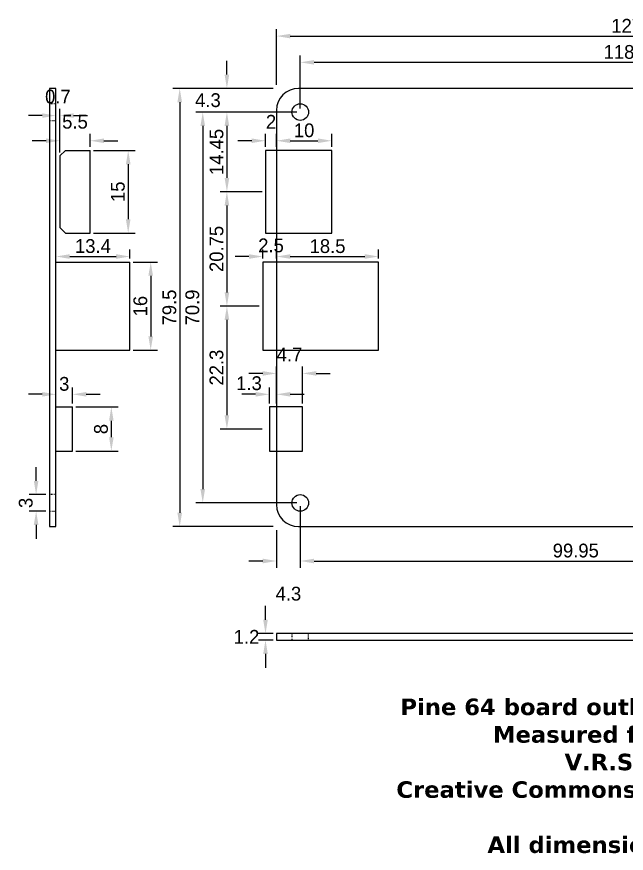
# Model space of a CAD drawing. Header units: millimetres. Extents: x -47 to 174, y -62 to 93.
# Drawn here: x -47.1 to 63.4, y -59.3 to 92.5 of the extents above; entities that cross this region are included whole.
import ezdxf

# ---------------------------------------------------------------- set-up
doc = ezdxf.new("R2010")
doc.units = ezdxf.units.MM
doc.linetypes.add('ACAD_ISO07W100', pattern=[3, 0, -3])
doc.layers.get('0').update_dxf_attribs({"color": 178, "true_color": 0x000000})
doc.layers.add('connectors', color=1, linetype='Continuous', true_color=0xff0000)
doc.layers.add('dimensions', color=3, linetype='Continuous', true_color=0x00ff00)
doc.styles.add('QCADDimTextStyle', font='txt')
doc.styles.add('textstyle11', font='')
doc.styles.get('textstyle11').set_extended_font_data('DejaVu Sans', bold=True)
doc.dimstyles.new('QCADDimStyle', dxfattribs={"dimtxt": 2.5, "dimasz": 2.5, "dimexe": 1.25, "dimexo": 0.625, "dimtad": 1, "dimtoh": 1, "dimdec": 4, "dimzin": 0, "dimdsep": 46, "dimtxsty": 'QCADDimTextStyle', "dimcen": 0.09, "dimadec": 0, "dimazin": 0, "dimtfac": 1, "dimtdec": 4, "dimtofl": 0, "dimtmove": 0, "dimatfit": 3, "dimfxl": 1, "dimtolj": 1, "dimtzin": 0, "dimarcsym": 0})

# ---------------------------------------------------------------- blocks, each defined once
blk = doc.blocks.new('*D1')
at = {"layer": 'Defpoints', "color": 0}
for p in [(0, 79.5), (0, 0), (-17.56, 0)]:
    blk.add_point(p, dxfattribs=at)
at = {"layer": 'dimensions', "color": 0, "lineweight": -2}
for p, q in [((-0.63, 79.5), (-18.81, 79.5)), ((-17.56, 77), (-17.56, 2.5)), ((-0.63, 0), (-18.81, 0))]:
    blk.add_line(p, q, dxfattribs=at)
at = {"layer": 'dimensions', "color": 0}
for points in [[(-17.14, 77), (-17.98, 77), (-17.56, 79.5)], [(-17.98, 2.5), (-17.14, 2.5), (-17.56, 0)]]:
    blk.add_solid(points, dxfattribs=at)
at = {"layer": 'dimensions', "color": 0, "insert": (-19.43, 39.75), "char_height": 2.5, "attachment_point": 5, "rotation": 90, "style": 'QCADDimTextStyle'}
blk.add_mtext('\\A1;79.5', dxfattribs=at)
blk = doc.blocks.new('*D2')
at = {"layer": 'Defpoints', "color": 0}
for p in [(127, 88.99), (0, 79.5), (127, 79.5)]:
    blk.add_point(p, dxfattribs=at)
at = {"layer": 'dimensions', "color": 0, "lineweight": -2}
for p, q in [((0, 80.12), (0, 90.24)), ((127, 80.12), (127, 90.24)), ((2.5, 88.99), (124.5, 88.99))]:
    blk.add_line(p, q, dxfattribs=at)
at = {"layer": 'dimensions', "color": 0}
for points in [[(2.5, 89.4), (2.5, 88.57), (0, 88.99)], [(124.5, 88.57), (124.5, 89.4), (127, 88.99)]]:
    blk.add_solid(points, dxfattribs=at)
at = {"layer": 'dimensions', "color": 0, "insert": (63.5, 90.86), "char_height": 2.5, "attachment_point": 5, "style": 'QCADDimTextStyle'}
blk.add_mtext('\\A1;127', dxfattribs=at)
blk = doc.blocks.new('*D7')
at = {"layer": 'Defpoints', "color": 0}
for p in [(4.3, 4.3), (0, 0), (4.3, -6.24)]:
    blk.add_point(p, dxfattribs=at)
at = {"layer": 'dimensions', "color": 0, "lineweight": -2}
for p, q in [((4.3, 3.68), (4.3, -7.49)), ((0, -0.62), (0, -7.49)), ((-2.5, -6.24), (-5, -6.24)), ((6.8, -6.24), (9.3, -6.24))]:
    blk.add_line(p, q, dxfattribs=at)
at = {"layer": 'dimensions', "color": 0}
for points in [[(-2.5, -6.66), (-2.5, -5.82), (0, -6.24)], [(6.8, -5.82), (6.8, -6.66), (4.3, -6.24)]]:
    blk.add_solid(points, dxfattribs=at)
at = {"layer": 'dimensions', "color": 0, "insert": (2.15, -12.18), "char_height": 2.5, "attachment_point": 5, "style": 'QCADDimTextStyle'}
blk.add_mtext('\\A1;4.3', dxfattribs=at)
blk = doc.blocks.new('*D8')
at = {"layer": 'Defpoints', "color": 0}
for p in [(4.3, 4.3), (104.25, 0), (104.25, -6.24)]:
    blk.add_point(p, dxfattribs=at)
at = {"layer": 'dimensions', "color": 0, "lineweight": -2}
for p, q in [((4.3, 3.68), (4.3, -7.49)), ((104.25, -0.63), (104.25, -7.49)), ((6.8, -6.24), (101.75, -6.24))]:
    blk.add_line(p, q, dxfattribs=at)
at = {"layer": 'dimensions', "color": 0}
for points in [[(6.8, -5.82), (6.8, -6.66), (4.3, -6.24)], [(101.75, -6.66), (101.75, -5.82), (104.25, -6.24)]]:
    blk.add_solid(points, dxfattribs=at)
at = {"layer": 'dimensions', "color": 0, "insert": (54.27, -4.36), "char_height": 2.5, "attachment_point": 5, "style": 'QCADDimTextStyle'}
blk.add_mtext('\\A1;99.95', dxfattribs=at)
blk = doc.blocks.new('*D9')
at = {"layer": 'Defpoints', "color": 0}
for p in [(122.7, 84.23), (4.3, 75.2), (122.7, 75.2)]:
    blk.add_point(p, dxfattribs=at)
at = {"layer": 'dimensions', "color": 0, "lineweight": -2}
for p, q in [((4.3, 75.83), (4.3, 85.48)), ((122.7, 75.83), (122.7, 85.48)), ((6.8, 84.23), (120.2, 84.23))]:
    blk.add_line(p, q, dxfattribs=at)
at = {"layer": 'dimensions', "color": 0}
for points in [[(6.8, 84.64), (6.8, 83.81), (4.3, 84.23)], [(120.2, 83.81), (120.2, 84.64), (122.7, 84.23)]]:
    blk.add_solid(points, dxfattribs=at)
at = {"layer": 'dimensions', "color": 0, "insert": (63.5, 86.1), "char_height": 2.5, "attachment_point": 5, "style": 'QCADDimTextStyle'}
blk.add_mtext('\\A1;118.4', dxfattribs=at)
blk = doc.blocks.new('*D10')
at = {"layer": 'Defpoints', "color": 0}
for p in [(4.3, 75.2), (-13.38, 4.3), (4.3, 4.3)]:
    blk.add_point(p, dxfattribs=at)
at = {"layer": 'dimensions', "color": 0, "lineweight": -2}
for p, q in [((3.68, 75.2), (-14.63, 75.2)), ((-13.38, 72.7), (-13.38, 6.8)), ((3.68, 4.3), (-14.63, 4.3))]:
    blk.add_line(p, q, dxfattribs=at)
at = {"layer": 'dimensions', "color": 0}
for points in [[(-12.97, 72.7), (-13.8, 72.7), (-13.38, 75.2)], [(-13.8, 6.8), (-12.97, 6.8), (-13.38, 4.3)]]:
    blk.add_solid(points, dxfattribs=at)
at = {"layer": 'dimensions', "color": 0, "insert": (-15.26, 39.75), "char_height": 2.5, "attachment_point": 5, "rotation": 90, "style": 'QCADDimTextStyle'}
blk.add_mtext('\\A1;70.9', dxfattribs=at)
blk = doc.blocks.new('*D11')
at = {"layer": 'Defpoints', "color": 0}
for p in [(-9, 79.5), (0, 79.5), (4.3, 75.2)]:
    blk.add_point(p, dxfattribs=at)
at = {"layer": 'dimensions', "color": 0, "lineweight": -2}
for p, q in [((-9, 82), (-9, 84.5)), ((-0.63, 79.5), (-10.25, 79.5)), ((3.68, 75.2), (-10.25, 75.2)), ((-9, 72.7), (-9, 70.2))]:
    blk.add_line(p, q, dxfattribs=at)
at = {"layer": 'dimensions', "color": 0}
for points in [[(-9.42, 82), (-8.58, 82), (-9, 79.5)], [(-8.58, 72.7), (-9.42, 72.7), (-9, 75.2)]]:
    blk.add_solid(points, dxfattribs=at)
at = {"layer": 'dimensions', "color": 0, "insert": (-12.44, 77.35), "char_height": 2.5, "attachment_point": 5, "style": 'QCADDimTextStyle'}
blk.add_mtext('\\A1;4.3', dxfattribs=at)
blk = doc.blocks.new('*D12')
at = {"layer": 'Defpoints', "color": 0}
for p in [(4.3, 75.2), (-9, 60.75), (-2, 60.75)]:
    blk.add_point(p, dxfattribs=at)
at = {"layer": 'dimensions', "color": 0, "lineweight": -2}
for p, q in [((3.68, 75.2), (-10.25, 75.2)), ((-9, 72.7), (-9, 63.25)), ((-2.62, 60.75), (-10.25, 60.75))]:
    blk.add_line(p, q, dxfattribs=at)
at = {"layer": 'dimensions', "color": 0}
for points in [[(-8.58, 72.7), (-9.42, 72.7), (-9, 75.2)], [(-9.42, 63.25), (-8.58, 63.25), (-9, 60.75)]]:
    blk.add_solid(points, dxfattribs=at)
at = {"layer": 'dimensions', "color": 0, "insert": (-10.88, 67.98), "char_height": 2.5, "attachment_point": 5, "rotation": 90, "style": 'QCADDimTextStyle'}
blk.add_mtext('\\A1;14.45', dxfattribs=at)
blk = doc.blocks.new('*D13')
at = {"layer": 'Defpoints', "color": 0}
for p in [(-2, 60.75), (-9, 40), (-2.5, 40)]:
    blk.add_point(p, dxfattribs=at)
at = {"layer": 'dimensions', "color": 0, "lineweight": -2}
for p, q in [((-2.62, 60.75), (-10.25, 60.75)), ((-9, 58.25), (-9, 42.5)), ((-3.13, 40), (-10.25, 40))]:
    blk.add_line(p, q, dxfattribs=at)
at = {"layer": 'dimensions', "color": 0}
for points in [[(-8.58, 58.25), (-9.42, 58.25), (-9, 60.75)], [(-9.42, 42.5), (-8.58, 42.5), (-9, 40)]]:
    blk.add_solid(points, dxfattribs=at)
at = {"layer": 'dimensions', "color": 0, "insert": (-10.88, 50.38), "char_height": 2.5, "attachment_point": 5, "rotation": 90, "style": 'QCADDimTextStyle'}
blk.add_mtext('\\A1;20.75', dxfattribs=at)
blk = doc.blocks.new('*D14')
at = {"layer": 'Defpoints', "color": 0}
for p in [(-2.5, 40), (-9, 17.7), (-1.96, 17.7)]:
    blk.add_point(p, dxfattribs=at)
at = {"layer": 'dimensions', "color": 0, "lineweight": -2}
for p, q in [((-3.13, 40), (-10.25, 40)), ((-9, 37.5), (-9, 20.2)), ((-2.58, 17.7), (-10.25, 17.7))]:
    blk.add_line(p, q, dxfattribs=at)
at = {"layer": 'dimensions', "color": 0}
for points in [[(-8.58, 37.5), (-9.42, 37.5), (-9, 40)], [(-9.42, 20.2), (-8.58, 20.2), (-9, 17.7)]]:
    blk.add_solid(points, dxfattribs=at)
at = {"layer": 'dimensions', "color": 0, "insert": (-10.88, 28.85), "char_height": 2.5, "attachment_point": 5, "rotation": 90, "style": 'QCADDimTextStyle'}
blk.add_mtext('\\A1;22.3', dxfattribs=at)
blk = doc.blocks.new('*D19')
at = {"layer": 'Defpoints', "color": 0}
for p in [(0, 70), (-2, 68.25), (0, 68.25)]:
    blk.add_point(p, dxfattribs=at)
at = {"layer": 'dimensions', "color": 0, "lineweight": -2}
for p, q in [((-4.5, 70), (-7, 70)), ((-2, 68.88), (-2, 71.25)), ((0, 68.88), (0, 71.25)), ((2.5, 70), (5, 70))]:
    blk.add_line(p, q, dxfattribs=at)
at = {"layer": 'dimensions', "color": 0}
for points in [[(-4.5, 69.58), (-4.5, 70.42), (-2, 70)], [(2.5, 70.42), (2.5, 69.58), (0, 70)]]:
    blk.add_solid(points, dxfattribs=at)
at = {"layer": 'dimensions', "color": 0, "insert": (-1, 73.44), "char_height": 2.5, "attachment_point": 5, "style": 'QCADDimTextStyle'}
blk.add_mtext('\\A1;2', dxfattribs=at)
blk = doc.blocks.new('*D20')
at = {"layer": 'Defpoints', "color": 0}
for p in [(10, 70), (0, 68.25), (10, 68.25)]:
    blk.add_point(p, dxfattribs=at)
at = {"layer": 'dimensions', "color": 0, "lineweight": -2}
for p, q in [((0, 68.88), (0, 71.25)), ((2.5, 70), (7.5, 70)), ((10, 68.88), (10, 71.25))]:
    blk.add_line(p, q, dxfattribs=at)
at = {"layer": 'dimensions', "color": 0}
for points in [[(2.5, 70.42), (2.5, 69.58), (0, 70)], [(7.5, 69.58), (7.5, 70.42), (10, 70)]]:
    blk.add_solid(points, dxfattribs=at)
at = {"layer": 'dimensions', "color": 0, "insert": (5, 71.88), "char_height": 2.5, "attachment_point": 5, "style": 'QCADDimTextStyle'}
blk.add_mtext('\\A1;10', dxfattribs=at)
blk = doc.blocks.new('*D22')
at = {"layer": 'Defpoints', "color": 0}
for p in [(0, -19.4), (-2, -20.6), (0, -20.6)]:
    blk.add_point(p, dxfattribs=at)
at = {"layer": 'dimensions', "color": 0, "lineweight": -2}
for p, q in [((-2, -16.9), (-2, -14.4)), ((-0.62, -19.4), (-3.25, -19.4)), ((-0.62, -20.6), (-3.25, -20.6)), ((-2, -23.1), (-2, -25.6))]:
    blk.add_line(p, q, dxfattribs=at)
at = {"layer": 'dimensions', "color": 0}
for points in [[(-2.42, -16.9), (-1.58, -16.9), (-2, -19.4)], [(-1.58, -23.1), (-2.42, -23.1), (-2, -20.6)]]:
    blk.add_solid(points, dxfattribs=at)
at = {"layer": 'dimensions', "color": 0, "insert": (-5.44, -20), "char_height": 2.5, "attachment_point": 5, "style": 'QCADDimTextStyle'}
blk.add_mtext('\\A1;1.2', dxfattribs=at)
blk = doc.blocks.new('*D25')
at = {"layer": 'Defpoints', "color": 0}
for p in [(-33.8, 68.25), (-33.8, 53.25), (-26.9, 53.25)]:
    blk.add_point(p, dxfattribs=at)
at = {"layer": 'dimensions', "color": 0, "lineweight": -2}
for p, q in [((-33.17, 68.25), (-25.65, 68.25)), ((-26.9, 65.75), (-26.9, 55.75)), ((-33.17, 53.25), (-25.65, 53.25))]:
    blk.add_line(p, q, dxfattribs=at)
at = {"layer": 'dimensions', "color": 0}
for points in [[(-26.48, 65.75), (-27.32, 65.75), (-26.9, 68.25)], [(-27.32, 55.75), (-26.48, 55.75), (-26.9, 53.25)]]:
    blk.add_solid(points, dxfattribs=at)
at = {"layer": 'dimensions', "color": 0, "insert": (-28.77, 60.75), "char_height": 2.5, "attachment_point": 5, "rotation": 90, "style": 'QCADDimTextStyle'}
blk.add_mtext('\\A1;15', dxfattribs=at)
blk = doc.blocks.new('*D26')
at = {"layer": 'Defpoints', "color": 0}
for p in [(-26.6, 48), (-26.6, 32), (-22.82, 32)]:
    blk.add_point(p, dxfattribs=at)
at = {"layer": 'dimensions', "color": 0, "lineweight": -2}
for p, q in [((-25.97, 48), (-21.57, 48)), ((-22.82, 45.5), (-22.82, 34.5)), ((-25.97, 32), (-21.57, 32))]:
    blk.add_line(p, q, dxfattribs=at)
at = {"layer": 'dimensions', "color": 0}
for points in [[(-22.4, 45.5), (-23.24, 45.5), (-22.82, 48)], [(-23.24, 34.5), (-22.4, 34.5), (-22.82, 32)]]:
    blk.add_solid(points, dxfattribs=at)
at = {"layer": 'dimensions', "color": 0, "insert": (-24.69, 40), "char_height": 2.5, "attachment_point": 5, "rotation": 90, "style": 'QCADDimTextStyle'}
blk.add_mtext('\\A1;16', dxfattribs=at)
blk = doc.blocks.new('*D27')
at = {"layer": 'Defpoints', "color": 0}
for p in [(-37, 21.7), (-37, 13.7), (-29.96, 13.7)]:
    blk.add_point(p, dxfattribs=at)
at = {"layer": 'dimensions', "color": 0, "lineweight": -2}
for p, q in [((-36.37, 21.7), (-28.71, 21.7)), ((-29.96, 19.2), (-29.96, 16.2)), ((-36.37, 13.7), (-28.71, 13.7))]:
    blk.add_line(p, q, dxfattribs=at)
at = {"layer": 'dimensions', "color": 0}
for points in [[(-29.54, 19.2), (-30.37, 19.2), (-29.96, 21.7)], [(-30.37, 16.2), (-29.54, 16.2), (-29.96, 13.7)]]:
    blk.add_solid(points, dxfattribs=at)
at = {"layer": 'dimensions', "color": 0, "insert": (-31.83, 17.7), "char_height": 2.5, "attachment_point": 5, "rotation": 90, "style": 'QCADDimTextStyle'}
blk.add_mtext('\\A1;8', dxfattribs=at)
blk = doc.blocks.new('*D28')
at = {"layer": 'Defpoints', "color": 0}
for p in [(-26.6, 49), (-40, 48), (-26.6, 48)]:
    blk.add_point(p, dxfattribs=at)
at = {"layer": 'dimensions', "color": 0, "lineweight": -2}
for p, q in [((-40, 48.63), (-40, 50.25)), ((-26.6, 48.63), (-26.6, 50.25)), ((-37.5, 49), (-29.1, 49))]:
    blk.add_line(p, q, dxfattribs=at)
at = {"layer": 'dimensions', "color": 0}
for points in [[(-37.5, 49.42), (-37.5, 48.58), (-40, 49)], [(-29.1, 48.58), (-29.1, 49.42), (-26.6, 49)]]:
    blk.add_solid(points, dxfattribs=at)
at = {"layer": 'dimensions', "color": 0, "insert": (-33.3, 50.88), "char_height": 2.5, "attachment_point": 5, "style": 'QCADDimTextStyle'}
blk.add_mtext('\\A1;13.4', dxfattribs=at)
blk = doc.blocks.new('*D29')
at = {"layer": 'Defpoints', "color": 0}
for p in [(-33.8, 70), (-39.3, 67.25), (-33.8, 68.25)]:
    blk.add_point(p, dxfattribs=at)
at = {"layer": 'dimensions', "color": 0, "lineweight": -2}
for p, q in [((-41.8, 70), (-44.3, 70)), ((-39.3, 67.88), (-39.3, 71.25)), ((-33.8, 68.88), (-33.8, 71.25)), ((-31.3, 70), (-28.8, 70))]:
    blk.add_line(p, q, dxfattribs=at)
at = {"layer": 'dimensions', "color": 0}
for points in [[(-41.8, 69.58), (-41.8, 70.42), (-39.3, 70)], [(-31.3, 70.42), (-31.3, 69.58), (-33.8, 70)]]:
    blk.add_solid(points, dxfattribs=at)
at = {"layer": 'dimensions', "color": 0, "insert": (-36.55, 73.44), "char_height": 2.5, "attachment_point": 5, "style": 'QCADDimTextStyle'}
blk.add_mtext('\\A1;5.5', dxfattribs=at)
blk = doc.blocks.new('*D30')
at = {"layer": 'Defpoints', "color": 0}
for p in [(-40, 74.57), (-40, 67.25), (-39.3, 67.25)]:
    blk.add_point(p, dxfattribs=at)
at = {"layer": 'dimensions', "color": 0, "lineweight": -2}
for p, q in [((-42.5, 74.57), (-45, 74.57)), ((-40, 67.88), (-40, 75.82)), ((-39.3, 67.88), (-39.3, 75.82)), ((-36.8, 74.57), (-34.3, 74.57))]:
    blk.add_line(p, q, dxfattribs=at)
at = {"layer": 'dimensions', "color": 0}
for points in [[(-42.5, 74.15), (-42.5, 74.98), (-40, 74.57)], [(-36.8, 74.98), (-36.8, 74.15), (-39.3, 74.57)]]:
    blk.add_solid(points, dxfattribs=at)
at = {"layer": 'dimensions', "color": 0, "insert": (-39.65, 78), "char_height": 2.5, "attachment_point": 5, "style": 'QCADDimTextStyle'}
blk.add_mtext('\\A1;0.7', dxfattribs=at)
blk = doc.blocks.new('*D31')
at = {"layer": 'Defpoints', "color": 0}
for p in [(-37, 24), (-40, 21.7), (-37, 21.7)]:
    blk.add_point(p, dxfattribs=at)
at = {"layer": 'dimensions', "color": 0, "lineweight": -2}
for p, q in [((-40, 22.33), (-40, 25.25)), ((-37, 22.33), (-37, 25.25)), ((-42.5, 24), (-45, 24)), ((-34.5, 24), (-32, 24))]:
    blk.add_line(p, q, dxfattribs=at)
at = {"layer": 'dimensions', "color": 0}
for points in [[(-42.5, 23.58), (-42.5, 24.42), (-40, 24)], [(-34.5, 24.42), (-34.5, 23.58), (-37, 24)]]:
    blk.add_solid(points, dxfattribs=at)
at = {"layer": 'dimensions', "color": 0, "insert": (-38.5, 25.88), "char_height": 2.5, "attachment_point": 5, "style": 'QCADDimTextStyle'}
blk.add_mtext('\\A1;3', dxfattribs=at)
blk = doc.blocks.new('*D32')
at = {"layer": 'Defpoints', "color": 0}
for p in [(-43.6, 5.8), (-41.2, 5.8), (-41.2, 2.8)]:
    blk.add_point(p, dxfattribs=at)
at = {"layer": 'dimensions', "color": 0, "lineweight": -2}
for p, q in [((-43.6, 8.3), (-43.6, 10.8)), ((-41.82, 5.8), (-44.85, 5.8)), ((-41.82, 2.8), (-44.85, 2.8)), ((-43.6, 0.3), (-43.6, -2.2))]:
    blk.add_line(p, q, dxfattribs=at)
at = {"layer": 'dimensions', "color": 0}
for points in [[(-44.02, 8.3), (-43.18, 8.3), (-43.6, 5.8)], [(-43.18, 0.3), (-44.02, 0.3), (-43.6, 2.8)]]:
    blk.add_solid(points, dxfattribs=at)
at = {"layer": 'dimensions', "color": 0, "insert": (-45.47, 4.3), "char_height": 2.5, "attachment_point": 5, "rotation": 90, "style": 'QCADDimTextStyle'}
blk.add_mtext('\\A1;3', dxfattribs=at)
blk = doc.blocks.new('*D33')
at = {"layer": 'Defpoints', "color": 0}
for p in [(0, 49), (-2.5, 48), (0, 48)]:
    blk.add_point(p, dxfattribs=at)
at = {"layer": 'dimensions', "color": 0, "lineweight": -2}
for p, q in [((-2.5, 48.63), (-2.5, 50.25)), ((0, 48.63), (0, 50.25)), ((-5, 49), (-7.5, 49)), ((2.5, 49), (5, 49))]:
    blk.add_line(p, q, dxfattribs=at)
at = {"layer": 'dimensions', "color": 0}
for points in [[(-5, 48.58), (-5, 49.42), (-2.5, 49)], [(2.5, 49.42), (2.5, 48.58), (0, 49)]]:
    blk.add_solid(points, dxfattribs=at)
at = {"layer": 'dimensions', "color": 0, "insert": (-1, 51), "char_height": 2.5, "attachment_point": 5, "style": 'QCADDimTextStyle'}
blk.add_mtext('\\A1;2.5', dxfattribs=at)
blk = doc.blocks.new('*D34')
at = {"layer": 'Defpoints', "color": 0}
for p in [(18.5, 49), (0, 48), (18.5, 48)]:
    blk.add_point(p, dxfattribs=at)
at = {"layer": 'dimensions', "color": 0, "lineweight": -2}
for p, q in [((0, 48.63), (0, 50.25)), ((18.5, 48.63), (18.5, 50.25)), ((2.5, 49), (16, 49))]:
    blk.add_line(p, q, dxfattribs=at)
at = {"layer": 'dimensions', "color": 0}
for points in [[(2.5, 49.42), (2.5, 48.58), (0, 49)], [(16, 48.58), (16, 49.42), (18.5, 49)]]:
    blk.add_solid(points, dxfattribs=at)
at = {"layer": 'dimensions', "color": 0, "insert": (9.25, 50.87), "char_height": 2.5, "attachment_point": 5, "style": 'QCADDimTextStyle'}
blk.add_mtext('\\A1;18.5', dxfattribs=at)
blk = doc.blocks.new('*D35')
at = {"layer": 'Defpoints', "color": 0}
for p in [(-1.3, 24), (-1.3, 21.7), (0, 21.7)]:
    blk.add_point(p, dxfattribs=at)
at = {"layer": 'dimensions', "color": 0, "lineweight": -2}
for p, q in [((-1.3, 22.33), (-1.3, 25.25)), ((0, 22.33), (0, 25.25)), ((-3.8, 24), (-6.3, 24)), ((2.5, 24), (5, 24))]:
    blk.add_line(p, q, dxfattribs=at)
at = {"layer": 'dimensions', "color": 0}
for points in [[(-3.8, 23.58), (-3.8, 24.42), (-1.3, 24)], [(2.5, 24.42), (2.5, 23.58), (0, 24)]]:
    blk.add_solid(points, dxfattribs=at)
at = {"layer": 'dimensions', "color": 0, "insert": (-5, 26), "char_height": 2.5, "attachment_point": 5, "style": 'QCADDimTextStyle'}
blk.add_mtext('\\A1;1.3', dxfattribs=at)
blk = doc.blocks.new('*D36')
at = {"layer": 'Defpoints', "color": 0}
for p in [(4.7, 27.79), (0, 21.7), (4.7, 21.7)]:
    blk.add_point(p, dxfattribs=at)
at = {"layer": 'dimensions', "color": 0, "lineweight": -2}
for p, q in [((0, 22.33), (0, 29.04)), ((4.7, 22.33), (4.7, 29.04)), ((-2.5, 27.79), (-5, 27.79)), ((7.2, 27.79), (9.7, 27.79))]:
    blk.add_line(p, q, dxfattribs=at)
at = {"layer": 'dimensions', "color": 0}
for points in [[(-2.5, 27.38), (-2.5, 28.21), (0, 27.79)], [(7.2, 28.21), (7.2, 27.38), (4.7, 27.79)]]:
    blk.add_solid(points, dxfattribs=at)
at = {"layer": 'dimensions', "color": 0, "insert": (2.35, 31.23), "char_height": 2.5, "attachment_point": 5, "style": 'QCADDimTextStyle'}
blk.add_mtext('\\A1;4.7', dxfattribs=at)

msp = doc.modelspace()

# ---------------------------------------------------------------- linework, layer by layer
for p, q in [((-39.99962, 79.5), (-41.19962, 79.5)), ((-41.19962, 79.5), (-41.19962, 0)), ((-39.99962, 0), (-39.99962, 79.5)), ((123, 79.5), (4, 79.5)), ((0, 75.5), (0, 4)), ((-41.19962, 0), (-39.99962, 0)), ((4, 0), (123, 0)), ((127, -19.4), (0, -19.4)), ((0, -19.4), (0, -20.6)), ((0, -20.6), (127, -20.6))]:
    msp.add_line(p, q)
at = {"linetype": 'ACAD_ISO07W100', "ltscale": 0.05}
for p, q in [((-39.99962, 76.7), (-41.19962, 76.7)), ((-41.19962, 73.7), (-39.99962, 73.7)), ((-39.99962, 5.8), (-41.19962, 5.8)), ((-41.19962, 2.8), (-39.99962, 2.8)), ((2.8, -19.4), (2.8, -20.6)), ((5.8, -20.6), (5.8, -19.4))]:
    msp.add_line(p, q, dxfattribs=at)
for centre in [(4.3, 75.2), (4.3, 4.3)]:
    msp.add_circle(centre, 1.5)
for centre, start, end in [((4, 75.5), 90, 180), ((4, 4), 180, 270)]:
    msp.add_arc(centre, 4, start, end)
at = {"layer": 'connectors'}
for p, q in [((-39.29962, 67.25), (-38.29962, 68.25)), ((-39.29962, 67.25), (-39.29962, 54.25)), ((-38.29962, 68.25), (-33.79962, 68.25)), ((-33.79962, 53.25), (-33.79962, 68.25)), ((10, 68.25), (-2, 68.25)), ((-2, 68.25), (-2, 53.25)), ((10, 53.25), (10, 68.25)), ((-39.29962, 54.25), (-38.29962, 53.25)), ((-38.29962, 53.25), (-33.79962, 53.25)), ((-2, 53.25), (10, 53.25)), ((-39.99962, 48), (-26.59962, 48)), ((-26.59962, 32), (-26.59962, 48)), ((18.5, 48), (-2.5, 48)), ((-2.5, 48), (-2.5, 32)), ((18.5, 32), (18.5, 48)), ((-39.99962, 32), (-26.59962, 32)), ((-2.5, 32), (18.5, 32)), ((-39.99962, 21.7), (-36.99962, 21.7)), ((-36.99962, 13.7), (-36.99962, 21.7)), ((4.7, 21.7), (-1.3, 21.7)), ((-1.3, 21.7), (-1.3, 13.7)), ((4.7, 13.7), (4.7, 21.7)), ((-39.99962, 13.7), (-36.99962, 13.7)), ((-1.3, 13.7), (4.7, 13.7))]:
    msp.add_line(p, q, dxfattribs=at)

# ---------------------------------------------------------------- texts
at = {"layer": 'dimensions', "insert": (66.41791, -45.22973), "char_height": 3, "attachment_point": 5, "style": 'textstyle11'}
msp.add_mtext('Pine 64 board outline and dimensions \\PMeasured from a board\\PV.R.Sanders\\PCreative Commons Attribution Licence\\P\\PAll dimensions +-0.1mm', dxfattribs=at)

# ---------------------------------------------------------------- dimensions: what is measured, and where the dimension line sits
at = {"layer": 'dimensions'}
for p2, distance, picture, middle in [((127, 79.5), 9.48502, '*D2', (63.5, 90.86002)), ((0, 0), -17.55989, '*D1', (-19.43489, 39.75))]:
    dim = msp.add_aligned_dim(p1=(0, 79.5), p2=p2, distance=distance, dimstyle='QCADDimStyle', override={"dimtxt": 2.5, "dimasz": 2.5, "dimexe": 1.25, "dimexo": 0.625, "dimgap": 0.625, "dimzin": 8, "dimclrd": 0, "dimclre": 0, "dimclrt": 0, "dimazin": 2, "dimtmove": 2}, dxfattribs=at)
    dim.commit()
    dim.dimension.update_dxf_attribs({"geometry": picture, "text_midpoint": middle})
for base, p1, p2, picture, middle in [((122.7, 84.22661), (4.3, 75.2), (122.7, 75.2), '*D9', (63.5, 86.10161)), ((-39.99962, 74.5669), (-39.29962, 67.25), (-39.99962, 67.25), '*D30', (-39.64962, 78.0044)), ((-33.79962, 70), (-39.29962, 67.25), (-33.79962, 68.25), '*D29', (-36.54962, 73.4375)), ((0, 70), (-2, 68.25), (0, 68.25), '*D19', (-1, 73.4375)), ((10, 70), (0, 68.25), (10, 68.25), '*D20', (5, 71.875)), ((-26.59962, 49), (-39.99962, 48), (-26.59962, 48), '*D28', (-33.29962, 50.875)), ((18.50038, 49), (0.00038, 48), (18.50038, 48), '*D34', (9.25038, 50.875)), ((4.70038, 27.79476), (0.00038, 21.7), (4.70038, 21.7), '*D36', (2.35038, 31.23226)), ((-36.99962, 24), (-39.99962, 21.7), (-36.99962, 21.7), '*D31', (-38.49962, 25.875)), ((4.3, -6.24), (0, 0), (4.3, 4.3), '*D7', (2.15, -12.1775)), ((104.25, -6.24), (4.3, 4.3), (104.25, 0), '*D8', (54.275, -4.365))]:
    dim = msp.add_linear_dim(base=base, p1=p1, p2=p2, dimstyle='QCADDimStyle', override={"dimtxt": 2.5, "dimasz": 2.5, "dimexe": 1.25, "dimexo": 0.625, "dimgap": 0.625, "dimzin": 8, "dimclrd": 0, "dimclre": 0, "dimclrt": 0, "dimazin": 2, "dimtmove": 2}, dxfattribs=at)
    dim.commit()
    dim.dimension.update_dxf_attribs({"geometry": picture, "text_midpoint": middle})
for base, p1, p2, picture, middle in [((-9, 79.5), (4.3, 75.2), (0, 79.5), '*D11', (-12.4375, 77.35)), ((-13.38489, 4.3), (4.3, 75.2), (4.3, 4.3), '*D10', (-15.25989, 39.75)), ((-9, 60.75), (4.3, 75.2), (-2, 60.75), '*D12', (-10.875, 67.975)), ((-26.89883, 53.25), (-33.79962, 68.25), (-33.79962, 53.25), '*D25', (-28.77383, 60.75)), ((-9, 40), (-2, 60.75), (-2.50038, 40), '*D13', (-10.875, 50.375)), ((-22.81863, 32), (-26.59962, 48), (-26.59962, 32), '*D26', (-24.69363, 40)), ((-9, 17.7), (-2.50038, 40), (-1.95856, 17.7), '*D14', (-10.875, 28.85)), ((-29.95561, 13.7), (-36.99962, 21.7), (-36.99962, 13.7), '*D27', (-31.83061, 17.7)), ((-43.59962, 5.8), (-41.19962, 2.8), (-41.19962, 5.8), '*D32', (-45.47462, 4.3)), ((-2, -20.6), (0, -19.4), (0, -20.6), '*D22', (-5.4375, -20))]:
    dim = msp.add_linear_dim(base=base, p1=p1, p2=p2, angle=90, dimstyle='QCADDimStyle', override={"dimtxt": 2.5, "dimasz": 2.5, "dimexe": 1.25, "dimexo": 0.625, "dimgap": 0.625, "dimzin": 8, "dimclrd": 0, "dimclre": 0, "dimclrt": 0, "dimazin": 2, "dimtmove": 2}, dxfattribs=at)
    dim.commit()
    dim.dimension.update_dxf_attribs({"geometry": picture, "text_midpoint": middle})
for base, p1, p2, picture, middle in [((0.00038, 49), (-2.49962, 48), (0.00038, 48), '*D33', (-1, 51)), ((-1.29962, 24), (0.00038, 21.7), (-1.29962, 21.7), '*D35', (-5, 26))]:
    dim = msp.add_linear_dim(base=base, p1=p1, p2=p2, dimstyle='QCADDimStyle', override={"dimtxt": 2.5, "dimasz": 2.5, "dimexe": 1.25, "dimexo": 0.625, "dimgap": 0.625, "dimzin": 8, "dimclrd": 0, "dimclre": 0, "dimclrt": 0, "dimazin": 2, "dimtmove": 2}, dxfattribs=at)
    dim.commit()
    dim.dimension.update_dxf_attribs({"geometry": picture, "text_midpoint": middle, "dimtype": 160})

doc.saveas('drawing.dxf')
